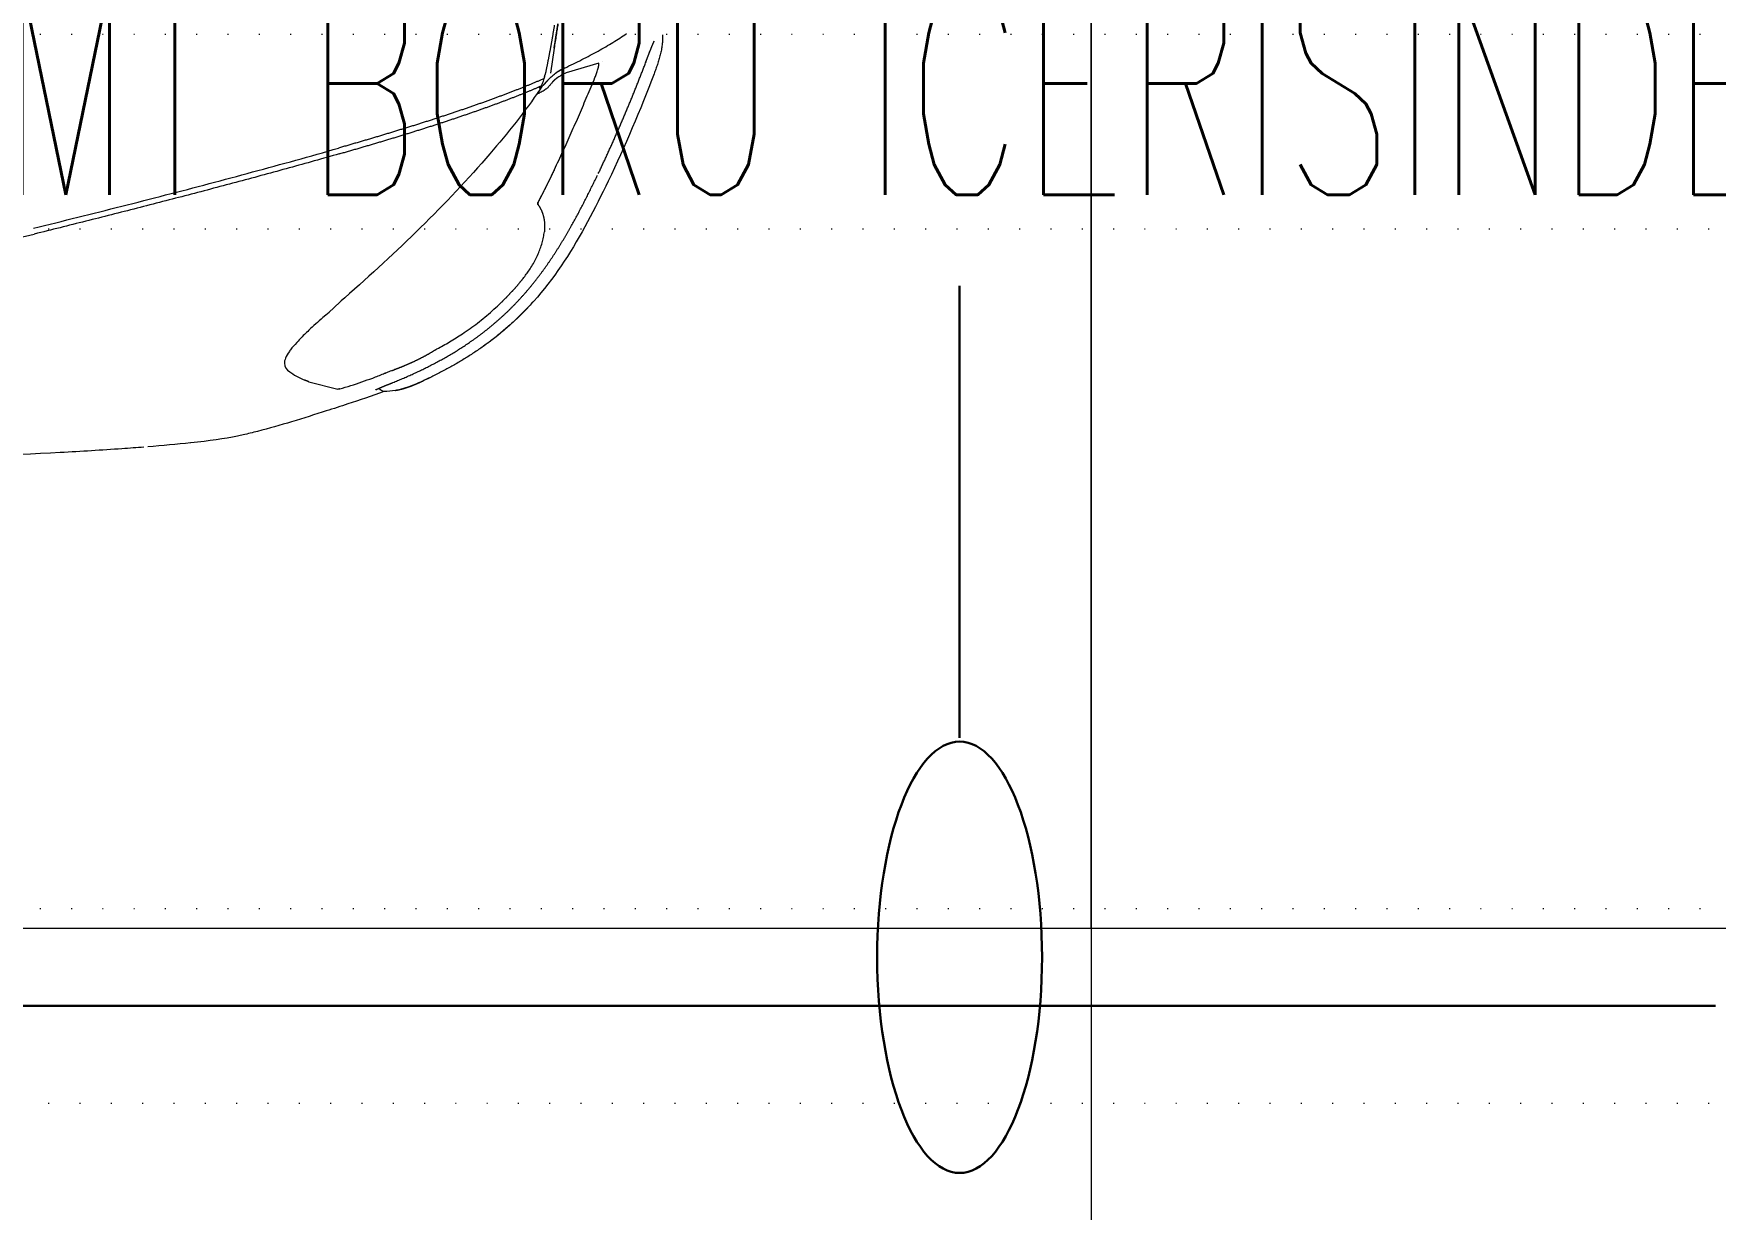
# Model space of a CAD drawing. Extents: x -2012 to 34975, y -1043 to 8321.
# Drawn here: x 31124.9 to 31298.1, y 1138.6 to 1259.6 of the extents above; entities that cross this region are included whole.
import ezdxf
from ezdxf.enums import TextEntityAlignment as Align
from ezdxf.xclip import XClip

# ---------------------------------------------------------------- set-up
doc = ezdxf.new("R2010")
doc.units = 0
doc.header["$LTSCALE"] = 25
doc.header["$XCLIPFRAME"] = 0
doc.linetypes.add('DOT2', pattern=[0.125, 0, -0.125])
doc.layers.get('0').update_dxf_attribs({"color": 9, "lineweight": 9})
for name, color, linetype, lineweight in [('04', 9, 'Continuous', 9), ('06D', 9, 'Continuous', 9), ('20', 9, 'DOT2', 9), ('E-KABLO', 7, 'Continuous', 30), ('E-LİNYE', 7, 'Continuous', 30)]:
    doc.layers.add(name, color=color, linetype=linetype, lineweight=lineweight)
doc.styles.add('E-YAZI', font='txttw.shx')

# ---------------------------------------------------------------- blocks, each defined once
blk = doc.blocks.new('p-araba-polo')
for p, q in [((0.1556, -0.3961), (0.1593, -0.4217)), ((0.1094, -0.4114), (0.1433, -0.4214)), ((0.1683, -0.4355), (0.17, -0.4382)), ((0.172, -0.4427), (0.1727, -0.4429)), ((0.1727, -0.4429), (0.1735, -0.4432)), ((0.3712, -0.653), (0.3749, -0.6562)), ((0.3749, -0.6562), (0.3764, -0.6575)), ((0.3875, -0.668), (0.3764, -0.6575)), ((0.4081, -0.7394), (0.3783, -0.7469)), ((0.4278, -0.7293), (0.4248, -0.7314)), ((0.3189, -0.7483), (0.328, -0.7495)), ((0.3334, -0.7485), (0.3346, -0.7476)), ((0.3344, -0.7478), (0.3365, -0.7464))]:
    blk.add_line(p, q)
at = {"flags": 128}
for points in [[(0.3874, -0.668), (0.3906, -0.6707), (0.3938, -0.6734)], [(0.4171, -0.6952), (0.4181, -0.6962), (0.4193, -0.6975), (0.4207, -0.699)], [(0.427, -0.7064), (0.4277, -0.7072), (0.4282, -0.7081)]]:
    blk.add_lwpolyline(points, dxfattribs=at)
for points, degree in [([(0.1535, -0.3825), (0.1532, -0.3809), (0.1529, -0.3793), (0.1527, -0.3776), (0.1524, -0.376), (0.1522, -0.3743), (0.1519, -0.3727), (0.1516, -0.371)], 7), ([(0.1554, -0.3724), (0.157, -0.3826), (0.1588, -0.3928), (0.1607, -0.403), (0.1627, -0.4132), (0.1648, -0.423)], 5), ([(0.053, -0.3896), (0.0528, -0.3896), (0.0527, -0.3894), (0.0526, -0.3892), (0.0526, -0.389), (0.0526, -0.3888)], 5), ([(0.0615, -0.4113), (0.0603, -0.4081), (0.0591, -0.4049), (0.0579, -0.4017), (0.0566, -0.3984), (0.0553, -0.3951), (0.0539, -0.3919), (0.0526, -0.3888)], 7), ([(0.1556, -0.3961), (0.1553, -0.3942), (0.155, -0.3923), (0.1546, -0.3903), (0.1543, -0.3884), (0.154, -0.3864), (0.1538, -0.3845), (0.1535, -0.3825)], 7), ([(0.0616, -0.4115), (0.0615, -0.4115), (0.0614, -0.4115), (0.0614, -0.4115), (0.0615, -0.4114), (0.0615, -0.4113)], 5), ([(0.0616, -0.4115), (0.0615, -0.4115), (0.0614, -0.4115), (0.0614, -0.4115), (0.0615, -0.4114), (0.0615, -0.4113)], 5), ([(0.1101, -0.5251), (0.1025, -0.5092), (0.0951, -0.4931), (0.0879, -0.477), (0.081, -0.4607), (0.0743, -0.4443), (0.0678, -0.4279), (0.0615, -0.4113)], 7), ([(0.1058, -0.4093), (0.1058, -0.4093), (0.1058, -0.4094), (0.1058, -0.4094), (0.1058, -0.4094), (0.1058, -0.4094), (0.1058, -0.4094), (0.1058, -0.4094)], 7), ([(0.1058, -0.4093), (0.1058, -0.4094), (0.1058, -0.4094), (0.1058, -0.4094)], 3), ([(0.0527, -0.4224), (0.0527, -0.4224), (0.0527, -0.4223)], 2), ([(0.0527, -0.4223), (0.0527, -0.4224), (0.0527, -0.4224)], 2), ([(0.0527, -0.4224), (0.0668, -0.4598), (0.0826, -0.4968), (0.0999, -0.5329)], 3), ([(0.1449, -0.4166), (0.1466, -0.4174), (0.1484, -0.4183), (0.1502, -0.4192), (0.152, -0.4203), (0.1537, -0.4215), (0.1553, -0.4228)], 6), ([(0.1531, -0.4271), (0.1538, -0.4277), (0.1545, -0.4282), (0.1552, -0.4288), (0.1558, -0.4294), (0.1564, -0.43), (0.157, -0.4306), (0.1576, -0.4313)], 7), ([(0.1619, -0.4288), (0.1628, -0.4298), (0.1636, -0.4307), (0.1644, -0.4316), (0.1652, -0.4325), (0.166, -0.4334), (0.1668, -0.4342)], 6), ([(0.1668, -0.4342), (0.1658, -0.4332), (0.1648, -0.4321), (0.1639, -0.431), (0.163, -0.43), (0.1619, -0.4288)], 5), ([(0.1658, -0.4273), (0.1656, -0.4265), (0.1654, -0.4256), (0.1652, -0.4247), (0.165, -0.4239), (0.1648, -0.423)], 5), ([(0.1658, -0.4273), (0.1921, -0.4388), (0.2207, -0.4497), (0.2508, -0.4602), (0.2818, -0.4704), (0.3133, -0.4801), (0.3453, -0.4896), (0.3777, -0.4989)], 7), ([(0.1706, -0.4373), (0.1701, -0.4365), (0.1696, -0.4358), (0.1691, -0.435)], 3), ([(0.3769, -0.5048), (0.3446, -0.4956), (0.3126, -0.4861), (0.2815, -0.4765), (0.2514, -0.4666), (0.2221, -0.4565), (0.1943, -0.4459), (0.1691, -0.435)], 7), ([(0.1706, -0.4373), (0.1703, -0.4368), (0.17, -0.4364), (0.1697, -0.4359), (0.1693, -0.4355), (0.1691, -0.435)], 5), ([(0.1699, -0.4417), (0.1707, -0.4421), (0.1715, -0.4424), (0.1724, -0.4428)], 3), ([(0.1724, -0.4428), (0.1717, -0.4425), (0.171, -0.4422), (0.1703, -0.4419)], 3), ([(0.1731, -0.4427), (0.173, -0.4429), (0.1729, -0.443), (0.1727, -0.4429), (0.1726, -0.4429), (0.1724, -0.4428)], 5), ([(0.1724, -0.4428), (0.1726, -0.4429), (0.1727, -0.4429), (0.1729, -0.443), (0.173, -0.4429), (0.1731, -0.4427)], 5), ([(0.1724, -0.4428), (0.1726, -0.4429), (0.1728, -0.443), (0.1729, -0.443), (0.1731, -0.4431), (0.1733, -0.4432), (0.1735, -0.4432)], 6), ([(0.1724, -0.4428), (0.1727, -0.443), (0.1731, -0.4431), (0.1735, -0.4432)], 3), ([(0.0999, -0.5329), (0.0999, -0.5329), (0.1, -0.5328)], 2), ([(0.1, -0.5328), (0.0999, -0.5329), (0.0999, -0.5329)], 2), ([(0.1949, -0.6585), (0.1794, -0.6422), (0.1652, -0.6246), (0.1526, -0.6059), (0.1412, -0.5866), (0.1306, -0.5668), (0.1206, -0.5469), (0.1109, -0.5267)], 7), ([(0.1553, -0.521), (0.1585, -0.5277), (0.1618, -0.5344), (0.1652, -0.5411), (0.1685, -0.5478), (0.172, -0.5544)], 5), ([(0.1721, -0.5572), (0.1688, -0.5617), (0.1665, -0.5669), (0.1652, -0.5727), (0.165, -0.5788), (0.1656, -0.585)], 5), ([(0.172, -0.5544), (0.1723, -0.555), (0.1726, -0.5556), (0.1728, -0.5563), (0.1724, -0.5568), (0.1721, -0.5572)], 5), ([(1.0396, -0.6705), (0.9891, -0.6587), (0.9388, -0.647), (0.8888, -0.6352), (0.839, -0.6234), (0.7894, -0.6115), (0.7401, -0.5995), (0.6909, -0.5874)], 7), ([(0.1875, -0.633), (0.1921, -0.6388), (0.1969, -0.6443), (0.2018, -0.6497), (0.2069, -0.6548), (0.2121, -0.6598)], 5), ([(0.3712, -0.6529), (0.3712, -0.6531), (0.3712, -0.6531), (0.3714, -0.6529)], 3), ([(0.3749, -0.6561), (0.3748, -0.6562), (0.3749, -0.6563), (0.375, -0.6562)], 3), ([(0.3749, -0.6561), (0.3748, -0.6562), (0.3749, -0.6563), (0.375, -0.6562)], 3), ([(0.3756, -0.655), (0.3756, -0.655), (0.3756, -0.655), (0.3756, -0.655), (0.3756, -0.655), (0.3756, -0.655)], 5), ([(0.3756, -0.655), (0.3756, -0.655), (0.3756, -0.655), (0.3756, -0.655), (0.3756, -0.655), (0.3756, -0.655)], 5), ([(0.195, -0.6586), (0.1949, -0.6586), (0.1949, -0.6586), (0.1949, -0.6586), (0.1949, -0.6585), (0.1949, -0.6585)], 5), ([(0.3217, -0.7403), (0.3016, -0.7322), (0.2819, -0.7231), (0.2626, -0.713), (0.244, -0.7016), (0.2263, -0.6886), (0.21, -0.6742), (0.1949, -0.6585)], 7), ([(0.3876, -0.668), (0.3876, -0.668), (0.3875, -0.668), (0.3874, -0.668)], 3), ([(0.3874, -0.668), (0.3875, -0.668), (0.3875, -0.668), (0.3875, -0.668), (0.3876, -0.668), (0.3876, -0.668)], 5), ([(0.3938, -0.6734), (0.3987, -0.6777), (0.4036, -0.682), (0.4082, -0.6864)], 3), ([(0.4082, -0.6864), (0.4113, -0.6894), (0.4143, -0.6923), (0.4171, -0.6952)], 3), ([(0.2765, -0.7057), (0.2764, -0.7057), (0.2762, -0.7056), (0.2761, -0.7056), (0.276, -0.7055), (0.276, -0.7054)], 5), ([(0.2765, -0.7057), (0.2764, -0.7057), (0.2762, -0.7056), (0.2761, -0.7056), (0.276, -0.7055), (0.276, -0.7054)], 5), ([(0.3195, -0.7266), (0.3131, -0.7243), (0.3067, -0.7217), (0.3004, -0.7189), (0.2941, -0.7159), (0.288, -0.7127), (0.2819, -0.7091), (0.276, -0.7054)], 7), ([(0.4207, -0.699), (0.423, -0.7016), (0.4252, -0.704), (0.427, -0.7064)], 3), ([(0.4282, -0.7081), (0.4316, -0.7131), (0.4335, -0.7174), (0.4334, -0.7204)], 3), ([(0.3228, -0.7278), (0.322, -0.7276), (0.3213, -0.7275), (0.3207, -0.7272), (0.3201, -0.7269), (0.3195, -0.7266)], 5), ([(0.3228, -0.7278), (0.322, -0.7276), (0.3213, -0.7275), (0.3207, -0.7272), (0.3201, -0.7269), (0.3195, -0.7266)], 5), ([(0.4334, -0.7204), (0.4334, -0.7239), (0.4311, -0.7269), (0.4278, -0.7293)], 3), ([(0.2817, -0.7343), (0.2817, -0.7343), (0.2818, -0.7344), (0.2818, -0.7344)], 3), ([(0.284, -0.7354), (0.2863, -0.7365), (0.2886, -0.7376), (0.2909, -0.7387)], 3), ([(0.291, -0.7387), (0.2909, -0.7387), (0.2909, -0.7387)], 2), ([(0.3189, -0.7483), (0.3138, -0.7474), (0.3089, -0.7461), (0.3042, -0.7445), (0.2997, -0.7427), (0.2953, -0.7407), (0.2909, -0.7387)], 6), ([(0.3392, -0.7476), (0.3378, -0.7469), (0.3359, -0.746), (0.3336, -0.745), (0.3308, -0.7439), (0.3278, -0.7427), (0.3247, -0.7415), (0.3217, -0.7403)], 7), ([(0.3218, -0.7403), (0.3218, -0.7403), (0.3217, -0.7404), (0.3217, -0.7403), (0.3217, -0.7403), (0.3217, -0.7403)], 5), ([(0.3217, -0.7403), (0.3217, -0.7403), (0.3217, -0.7404), (0.3217, -0.7404), (0.3218, -0.7403), (0.3218, -0.7403)], 5), ([(0.3291, -0.7303), (0.3291, -0.7303), (0.3291, -0.7303), (0.3291, -0.7303), (0.3291, -0.7303), (0.3291, -0.7303), (0.3291, -0.7303), (0.3291, -0.7303), (0.3291, -0.7303), (0.3291, -0.7303)], 9), ([(0.3291, -0.7303), (0.3291, -0.7303), (0.3292, -0.7304), (0.3293, -0.7304), (0.3293, -0.7304), (0.3294, -0.7304), (0.3294, -0.7304), (0.3295, -0.7304), (0.3296, -0.7305), (0.3296, -0.7305)], 9), ([(0.3296, -0.7305), (0.3296, -0.7305), (0.3295, -0.7304), (0.3294, -0.7304), (0.3294, -0.7304), (0.3293, -0.7304), (0.3293, -0.7304), (0.3292, -0.7304), (0.3291, -0.7303), (0.3291, -0.7303)], 9), ([(0.3317, -0.7313), (0.3315, -0.7313), (0.3314, -0.7312), (0.3314, -0.7312), (0.3314, -0.7312), (0.3314, -0.7312)], 5), ([(0.3317, -0.7313), (0.3315, -0.7313), (0.3314, -0.7312), (0.3314, -0.7312), (0.3314, -0.7312), (0.3314, -0.7312)], 5), ([(0.4248, -0.7314), (0.4196, -0.7347), (0.4139, -0.7373), (0.4081, -0.7394)], 3), ([(0.4081, -0.7394), (0.4089, -0.7391), (0.4097, -0.7388), (0.4106, -0.7385), (0.4114, -0.7382), (0.4122, -0.7378), (0.4131, -0.7375)], 6), ([(0.328, -0.7495), (0.3299, -0.7499), (0.3326, -0.7491), (0.3334, -0.7485)], 3), ([(0.3342, -0.7479), (0.3342, -0.7479), (0.3342, -0.7479), (0.3343, -0.7479), (0.3343, -0.7479), (0.3343, -0.7479)], 5), ([(0.3342, -0.7479), (0.3342, -0.7479), (0.3343, -0.7479), (0.3343, -0.7479)], 3), ([(0.3392, -0.7476), (0.3389, -0.7475), (0.3386, -0.7474), (0.3383, -0.7472), (0.3379, -0.747), (0.3377, -0.7468)], 5), ([(0.3392, -0.7476), (0.339, -0.7475), (0.3387, -0.7474), (0.3385, -0.7473), (0.3382, -0.7472), (0.338, -0.747)], 5), ([(0.3764, -0.7468), (0.3768, -0.7469), (0.3772, -0.747), (0.3776, -0.747), (0.378, -0.7469), (0.3783, -0.7469)], 5), ([(0.5299, -0.8023), (0.5443, -0.8039), (0.5588, -0.8052), (0.5741, -0.8064)], 3)]:
    blk.add_open_spline(points, degree=degree)
for points, degree, knots in [([(0.1516, -0.371), (0.1519, -0.373), (0.1526, -0.3768), (0.1532, -0.3806), (0.1535, -0.3825)], 3, [0, 0, 0, 0, 0.500002, 1, 1, 1, 1]), ([(0.044, -0.3824), (0.044, -0.3841), (0.0439, -0.3875), (0.0443, -0.3927), (0.0451, -0.3978), (0.0462, -0.4028), (0.0476, -0.4078), (0.0492, -0.4127), (0.0509, -0.4176), (0.0521, -0.4208), (0.0527, -0.4224)], 3, [0, 0, 0, 0, 0.124987, 0.249975, 0.374965, 0.49996, 0.624964, 0.749973, 0.874985, 1, 1, 1, 1]), ([(0.0615, -0.4113), (0.0608, -0.4095), (0.0594, -0.4057), (0.0572, -0.4), (0.0549, -0.3942), (0.0534, -0.3907), (0.0526, -0.3888)], 3, [0, 0, 0, 0, 0.242914, 0.490387, 0.743262, 1, 1, 1, 1]), ([(0.1449, -0.4166), (0.1418, -0.4151), (0.1357, -0.4122), (0.127, -0.4078), (0.1185, -0.4034), (0.1103, -0.399), (0.1024, -0.3945), (0.0949, -0.3901), (0.0878, -0.3856), (0.0833, -0.3826), (0.0811, -0.3811)], 3, [0, 0, 0, 0, 0.125001, 0.250002, 0.375002, 0.500003, 0.625003, 0.750002, 0.875001, 1, 1, 1, 1]), ([(0.1535, -0.3825), (0.1538, -0.3848), (0.1545, -0.3893), (0.1553, -0.3939), (0.1556, -0.3961)], 3, [0, 0, 0, 0, 0.499954, 1, 1, 1, 1]), ([(0.1135, -0.4261), (0.1129, -0.4247), (0.1118, -0.422), (0.1104, -0.4178), (0.1095, -0.414), (0.1094, -0.4122), (0.1094, -0.4114)], 3, [0, 0, 0, 0, 0.270369, 0.539534, 0.807022, 1, 1, 1, 1]), ([(0.1553, -0.521), (0.1524, -0.5147), (0.1464, -0.5022), (0.1379, -0.4833), (0.1296, -0.4643), (0.1214, -0.4453), (0.1161, -0.4325), (0.1135, -0.4261)], 3, [0, 0, 0, 0, 0.199959, 0.399928, 0.599921, 0.799944, 1, 1, 1, 1]), ([(0.1433, -0.4214), (0.145, -0.4222), (0.1483, -0.4238), (0.1515, -0.426), (0.1531, -0.4271)], 3, [0, 0, 0, 0, 0.500778, 1, 1, 1, 1]), ([(0.1553, -0.4228), (0.1545, -0.4221), (0.1529, -0.4209), (0.1502, -0.4193), (0.1476, -0.4179), (0.1458, -0.417), (0.1449, -0.4166)], 3, [0, 0, 0, 0, 0.248986, 0.49846, 0.748736, 1, 1, 1, 1]), ([(0.1531, -0.4271), (0.1539, -0.4278), (0.1555, -0.429), (0.1569, -0.4305), (0.1576, -0.4313)], 3, [0, 0, 0, 0, 0.5173, 1, 1, 1, 1]), ([(0.1619, -0.4288), (0.1608, -0.4277), (0.1586, -0.4255), (0.1564, -0.4237), (0.1553, -0.4228)], 3, [0, 0, 0, 0, 0.500116, 1, 1, 1, 1]), ([(0.1576, -0.4313), (0.1582, -0.4321), (0.1596, -0.4337), (0.1616, -0.4362), (0.1632, -0.4376), (0.1641, -0.4383)], 3, [0, 0, 0, 0, 0.335072, 0.667573, 1, 1, 1, 1]), ([(0.1658, -0.4273), (0.1656, -0.4266), (0.1653, -0.4252), (0.165, -0.4237), (0.1648, -0.423)], 3, [0, 0, 0, 0, 0.499348, 1, 1, 1, 1]), ([(0.1691, -0.435), (0.1686, -0.4342), (0.1676, -0.4326), (0.1665, -0.43), (0.1661, -0.4282), (0.1658, -0.4273)], 3, [0, 0, 0, 0, 0.333479, 0.665683, 1, 1, 1, 1]), ([(0.1641, -0.4383), (0.1647, -0.4387), (0.1659, -0.4396), (0.1678, -0.4407), (0.1692, -0.4414), (0.1699, -0.4417)], 3, [0, 0, 0, 0, 0.333542, 0.667239, 1, 1, 1, 1]), ([(0.1684, -0.4358), (0.1683, -0.4356), (0.1677, -0.4351), (0.1672, -0.4346), (0.1668, -0.4342)], 3, [0, 0, 0, 0, 0.227086, 1, 1, 1, 1]), ([(0.17, -0.4382), (0.1858, -0.4614), (0.2457, -0.5368), (0.3175, -0.6057), (0.3712, -0.653)], 3, [0, 0, 0, 0, 0.290843, 1, 1, 1, 1]), ([(0.6916, -0.5814), (0.6764, -0.5776), (0.6461, -0.5701), (0.6008, -0.5587), (0.5557, -0.5472), (0.5107, -0.5355), (0.4661, -0.5235), (0.4216, -0.5114), (0.3923, -0.5031), (0.3777, -0.4989)], 3, [0, 0, 0, 0, 0.142912, 0.285805, 0.428682, 0.57154, 0.714362, 0.857157, 1, 1, 1, 1]), ([(0.3769, -0.5048), (0.3854, -0.5073), (0.4025, -0.5121), (0.4283, -0.5193), (0.4542, -0.5264), (0.4802, -0.5334), (0.5063, -0.5403), (0.5325, -0.5472), (0.5587, -0.554), (0.5851, -0.5608), (0.6115, -0.5675), (0.6379, -0.5742), (0.6644, -0.5808), (0.6821, -0.5852), (0.6909, -0.5874)], 3, [0, 0, 0, 0, 0.083342, 0.166682, 0.25, 0.333306, 0.416615, 0.499936, 0.583268, 0.666606, 0.749946, 0.83329, 0.916643, 1, 1, 1, 1]), ([(0.0999, -0.5329), (0.1137, -0.5611), (0.1417, -0.6167), (0.1884, -0.6724), (0.2204, -0.6972), (0.2284, -0.7028)], 3, [0, 0, 0, 0, 0.436314, 0.862947, 1, 1, 1, 1]), ([(0.172, -0.5544), (0.1691, -0.5489), (0.1634, -0.5378), (0.158, -0.5266), (0.1553, -0.521)], 3, [0, 0, 0, 0, 0.499946, 1, 1, 1, 1]), ([(0.1721, -0.5572), (0.1723, -0.557), (0.1726, -0.5565), (0.1725, -0.5554), (0.1722, -0.5547), (0.172, -0.5544)], 3, [0, 0, 0, 0, 0.34173, 0.655167, 1, 1, 1, 1]), ([(0.1811, -0.6243), (0.18, -0.6226), (0.1777, -0.619), (0.1747, -0.6135), (0.172, -0.6079), (0.1698, -0.6023), (0.1679, -0.5965), (0.1664, -0.5907), (0.1659, -0.5869), (0.1656, -0.585)], 3, [0, 0, 0, 0, 0.14287, 0.285738, 0.428603, 0.571464, 0.714319, 0.857165, 1, 1, 1, 1]), ([(0.1875, -0.633), (0.1864, -0.6316), (0.1842, -0.6288), (0.1821, -0.6258), (0.1811, -0.6243)], 3, [0, 0, 0, 0, 0.500031, 1, 1, 1, 1]), ([(0.1774, -0.6572), (0.18, -0.6601), (0.1853, -0.6658), (0.1936, -0.6741), (0.2022, -0.6821), (0.2111, -0.6897), (0.2203, -0.697), (0.2298, -0.7039), (0.2395, -0.7105), (0.2494, -0.7168), (0.2595, -0.7227), (0.2698, -0.7283), (0.2803, -0.7337), (0.2874, -0.737), (0.2909, -0.7387)], 3, [0, 0, 0, 0, 0.083333, 0.166665, 0.249997, 0.333329, 0.416662, 0.499995, 0.583328, 0.666661, 0.749996, 0.83333, 0.916665, 1, 1, 1, 1]), ([(0.2501, -0.6901), (0.2474, -0.6883), (0.2421, -0.6847), (0.2343, -0.679), (0.2268, -0.6729), (0.2194, -0.6665), (0.2145, -0.662), (0.2121, -0.6598)], 3, [0, 0, 0, 0, 0.200084, 0.400065, 0.600042, 0.800036, 1, 1, 1, 1]), ([(0.2762, -0.7056), (0.2741, -0.7045), (0.2697, -0.7021), (0.2632, -0.6983), (0.2566, -0.6943), (0.2523, -0.6915), (0.2501, -0.6901)], 3, [0, 0, 0, 0, 0.240377, 0.493552, 0.746754, 1, 1, 1, 1]), ([(0.3314, -0.7312), (0.3306, -0.7308), (0.3289, -0.7302), (0.3265, -0.7292), (0.3241, -0.7283), (0.3217, -0.7274), (0.3202, -0.7269), (0.3195, -0.7266)], 3, [0, 0, 0, 0, 0.19886, 0.400952, 0.606006, 0.809658, 1, 1, 1, 1]), ([(0.2909, -0.7387), (0.2938, -0.74), (0.2996, -0.7426), (0.3085, -0.7459), (0.3146, -0.7476), (0.3178, -0.7481)], 3, [0, 0, 0, 0, 0.333411, 0.666747, 1, 1, 1, 1]), ([(0.3764, -0.7468), (0.3726, -0.7457), (0.3649, -0.7434), (0.3536, -0.7396), (0.3424, -0.7356), (0.3351, -0.7327), (0.3314, -0.7312)], 3, [0, 0, 0, 0, 0.250001, 0.500002, 0.750003, 1, 1, 1, 1]), ([(0.3308, -0.7495), (0.3436, -0.7542), (0.3636, -0.7609), (0.3938, -0.7706), (0.4254, -0.7806), (0.4544, -0.789), (0.4711, -0.793), (0.4757, -0.7941)], 3, [0, 0, 0, 0, 0.260213, 0.420209, 0.662967, 0.897224, 1, 1, 1, 1]), ([(0.4758, -0.7941), (0.4779, -0.7946), (0.4931, -0.7978), (0.5106, -0.8003), (0.5297, -0.8023)], 3, [0, 0, 0, 0, 0.124213, 1, 1, 1, 1]), ([(0.578, -0.8067), (0.5852, -0.8073), (0.6136, -0.8094), (0.6943, -0.8142), (0.7938, -0.8181), (0.9022, -0.8216), (0.9869, -0.8238), (1.0486, -0.8241), (1.0808, -0.8236)], 3, [0, 0, 0, 0, 0.049552, 0.182368, 0.511137, 0.607099, 0.78604, 1, 1, 1, 1]), ([(0.5894, -0.8074), (0.5894, -0.8074), (0.5894, -0.8074), (0.5894, -0.8074), (0.5894, -0.8074), (0.5894, -0.8074), (0.5894, -0.8074), (0.5894, -0.8074), (0.5894, -0.8074), (0.5894, -0.8074), (0.5894, -0.8074), (0.5894, -0.8074), (0.5894, -0.8074), (0.5894, -0.8074), (0.5894, -0.8074)], 7, [0, 0, 0, 0, 0, 0, 0, 0, 1, 1, 1, 1, 1, 1, 1, 1, 1, 1, 1, 1, 1, 1, 1])]:
    blk.add_open_spline(points, degree=degree, knots=knots)
blk = doc.blocks.new('catikatirevizepergole-krt')
for points in [[(-30, 540), (-30, 470), (-800, 470), (-800, 540)], [(-30, 450), (-30, 380), (-800, 380), (-800, 450)], [(-30, 360), (-30, 290), (-800, 290), (-800, 360)]]:
    blk.add_lwpolyline(points, close=True)

msp = doc.modelspace()

# ---------------------------------------------------------------- linework, layer by layer
at = {"layer": '06D'}
for points in [[(31233.84, 1167.5), (31233.84, 1417.5), (30733.84, 1417.5), (30733.84, 1167.5)], [(31733.84, 1167.5), (31733.84, 1417.5), (31233.84, 1417.5), (31233.84, 1167.5)], [(31233.84, 1167.5), (31233.84, 917.5), (30733.84, 917.5), (30733.84, 1167.5)]]:
    msp.add_lwpolyline(points, close=True, dxfattribs=at)
at = {"layer": 'E-KABLO', "color": 6}
msp.add_line((31298.1, 1159.5), (31034.6, 1159.5), dxfattribs=at)
at = {"layer": 'E-LİNYE', "color": 3, "linetype": 'Continuous'}
msp.add_line((31220.28, 1187.1), (31220.28, 1233.61), dxfattribs=at)
at = {"layer": 'E-LİNYE', "color": 3, "linetype": 'Continuous', "extrusion": (0, 0, -1)}
msp.add_ellipse((31220.28, 1164.51), major_axis=(0, 22.2), ratio=0.382407, dxfattribs=at)

# ---------------------------------------------------------------- block references
at = {"layer": '04'}
ref = msp.add_blockref('p-araba-polo', (31194.08, 1297.69), dxfattribs=dict(at, xscale=-100, yscale=100, zscale=100))
XClip(ref).set_block_clipping_path([(-0.0924763951, -0.9835002962), (4.0650970395, 0.9845199444)])
at = {"layer": '20'}
msp.add_blockref('catikatirevizepergole-krt', (31581.35, 789.5), dxfattribs=at)

# ---------------------------------------------------------------- texts
at = {"layer": 'E-LİNYE', "color": 3, "linetype": 'Continuous', "style": 'E-YAZI', "width": 0.6}
msp.add_text('EMT BORU ICERISINDEN', height=21.875, dxfattribs=at).set_placement((31213.73, 1253.93), align=Align.MIDDLE_CENTER)

doc.saveas('drawing.dxf')
